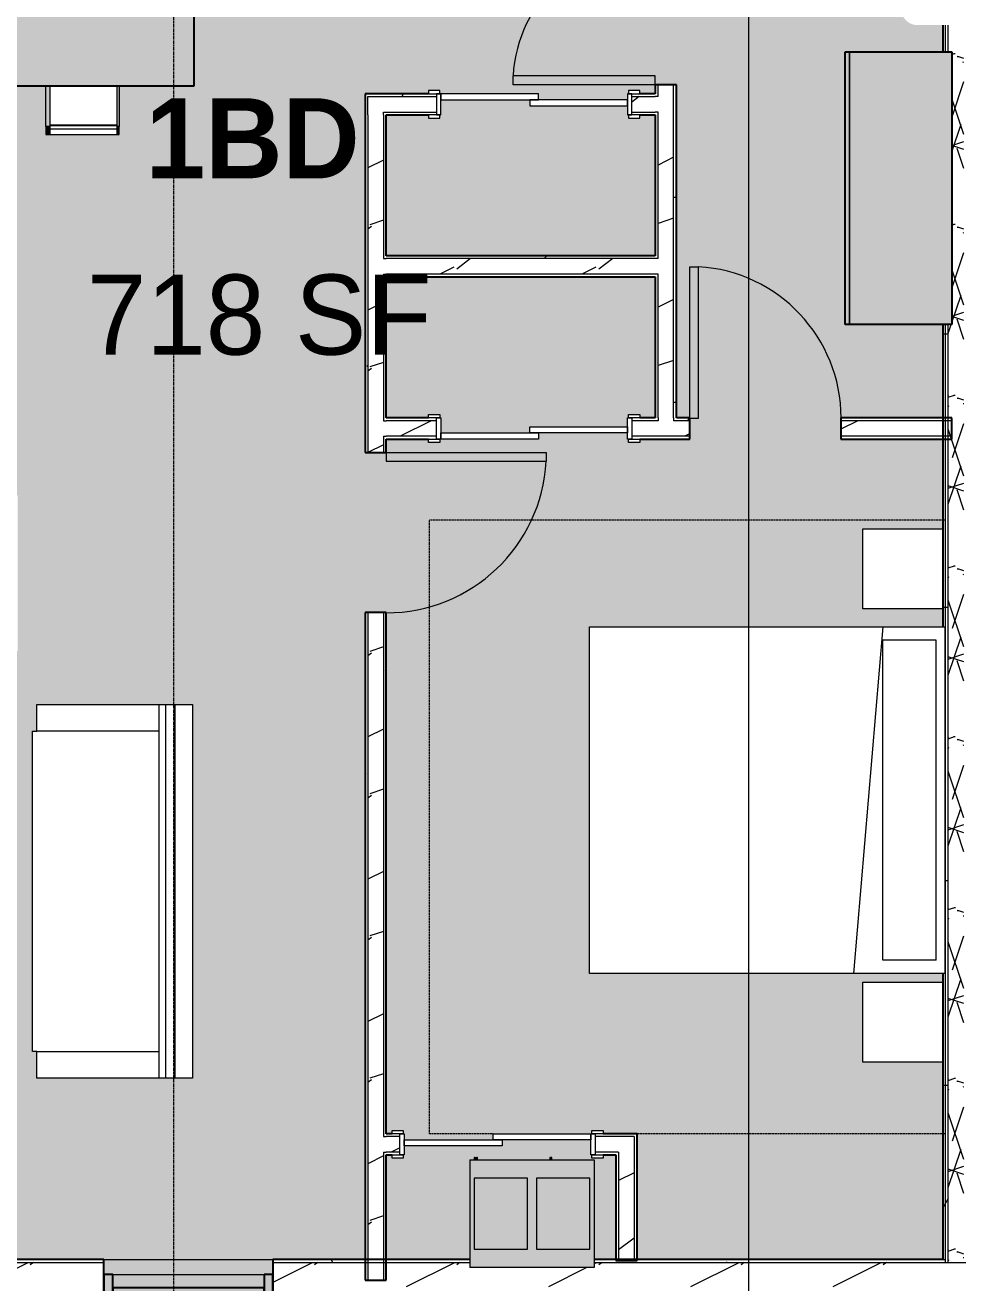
# Model space of a CAD drawing. Header units: inches. Extents: x -4414 to -113, y 9396 to 12816.
# Drawn here: x -2847.7 to -2637.8, y 11245.2 to 11528 of the extents above; entities that cross this region are included whole.
import ezdxf

# ---------------------------------------------------------------- set-up
doc = ezdxf.new("R2010")
doc.units = ezdxf.units.IN
doc.header["$MEASUREMENT"] = 0
doc.linetypes.add('Dash 1_16_', pattern=[0.125, 0.0625, -0.0625])
doc.linetypes.add('Grid Line 1_2_', pattern=[0.875, 0.5, -0.125, 0.125, -0.125])
for name, color, linetype, lineweight in [('0-1', 7, 'Continuous', 5), ('0-2', 7, 'Continuous', 9), ('A-AREA-IDEN', 2, 'Continuous', 9), ('A-AREA-PATT-6', 41, 'Continuous', 9), ('A-DOOR-1', 7, 'Continuous', 9), ('A-DOOR-2', 90, 'Continuous', 13), ('A-DOOR-FRAM-1', 90, 'Continuous', 13), ('A-GENM', 5, 'Continuous', 9), ('A-GENM-1', 5, 'Continuous', 25), ('A-WALL', 113, 'Continuous', 9), ('A-WALL-3', 250, 'Continuous', 25), ('A-WALL-4', 7, 'Continuous', 9), ('A-WALL-5', 113, 'Continuous', 5), ('A-WALL-6', 113, 'Continuous', 25), ('A-WALL-PATT-1', 8, 'Continuous', 9), ('A-WALL-PATT-2', 7, 'Continuous', 9), ('A-WALL-PATT-3', 111, 'Continuous', 9), ('G-ANNO-SYMB', 111, 'Continuous', 9), ('I-FURN', 30, 'Continuous', 9), ('I-FURN-1', 7, 'Continuous', 9), ('I-FURN-2', 9, 'Continuous', 9), ('I-FURN-HDLN-1', 9, 'Dash 1_16_', 9), ('I-WALL-1', 2, 'Continuous', 25), ('M-EQPM-1', 8, 'Continuous', 9), ('M-EQPM-2', 7, 'Continuous', 9), ('Q-CASE-1', 9, 'Continuous', 9), ('Q-CASE-2', 250, 'Continuous', 25), ('Q-CASE-3', 7, 'Continuous', 9), ('S-GRID-1', 1, 'Grid Line 1_2_', 9)]:
    doc.layers.add(name, color=color, linetype=linetype, lineweight=lineweight)
doc.styles.add('Century Gothic', font='ufonts.com_century-gothic.ttf', dxfattribs={"height": 18})
doc.styles.add('Century Gothic_B', font='GOTHICB.TTF', dxfattribs={"height": 18})
pattern_1 = [(0, (0, 0), (61.44, 15.36), [2.534, -43.546, 2.534, -43.546, -245.76]), (0, (0, 0), (61.44, 15.36), [-92.16, 2.534, -89.626, 2.534, -43.546, -107.52]), (0, (0, 0), (61.44, 15.36), [-230.4, 2.534, -28.186, 2.534, -74.266]), (120, (23.04, 7.68), (-44.02215, 45.5286), [2.534, -43.546, 2.534, -43.546, -245.76]), (120, (23.04, 7.68), (-44.02215, 45.5286), [-92.16, 2.534, -89.626, 2.534, -43.546, -107.52]), (120, (23.04, 7.68), (-44.02215, 45.5286), [-230.4, 2.534, -28.186, 2.534, -74.266]), (240, (30.72, 38.4), (-17.41785, -60.8886), [2.534, -43.546, 2.534, -43.546, -245.76]), (240, (30.72, 38.4), (-17.41785, -60.8886), [-92.16, 2.534, -89.626, 2.534, -43.546, -107.52]), (240, (30.72, 38.4), (-17.41785, -60.8886), [-230.4, 2.534, -28.186, 2.534, -74.266])]
pattern_2 = [(216.87, (12.795, 31.987), (95.9612857, 63.9749714), [15.994, -143.942]), (206.565, (31.987, 22.391), (-31.986981, -31.986924), [35.763, -35.763]), (198.435, (31.987, 6.397), (-63.974746, -31.987128), [20.231, -80.922])]

# ---------------------------------------------------------------- blocks, each defined once
blk = doc.blocks.new('OD_CW_Base Cabinet - OD_CW_Base Cabinet-1486659-FLOOR PLAN - 3RD FLOOR')
at = {"layer": 'Q-CASE-1'}
for points in [[(115.34, 24), (0.74, 24), (0.74, -11), (115.34, -11), (115.34, 23.78)], [(7.89, -11), (0.74, -11), (0.74, -12), (115.34, -12), (115.34, -11), (8.29, -11)]]:
    blk.add_hatch(color=256, dxfattribs=at).paths.add_polyline_path(points, flags=0)
at = {"layer": 'Q-CASE-2'}
for p, q in [((115.34, 24), (0.74, 24)), ((0.74, 24), (0.74, -12)), ((115.34, -12), (115.34, 24)), ((0.74, -12), (115.34, -12))]:
    blk.add_line(p, q, dxfattribs=at)
at = {"layer": 'Q-CASE-3'}
for p, q in [((0.74, -11), (0.74, 24)), ((0.74, 24), (115.34, 24)), ((115.34, 24), (115.34, -11)), ((0.74, -12), (0.74, -11)), ((0.74, -11), (115.34, -11)), ((115.34, -11), (0.74, -11)), ((115.34, -11), (115.34, -12)), ((115.34, -12), (0.74, -12))]:
    blk.add_line(p, q, dxfattribs=at)
blk = doc.blocks.new('Bar_Stool_6722_1_ - Bar_Stool_6722_1_-1229311-FLOOR PLAN - 3RD FLOOR')
at = {"layer": 'I-FURN-2'}
for points in [[(0, 1.78), (1, 1.78), (1, 10.91), (0, 10.91)], [(16.5, 1.78), (16.5, 10.91), (16, 10.91), (16, 1.78)], [(0, 0.98), (1, 0.98), (1, 1.78), (0, 1.78), (0, 1.24)], [(0, 0), (1, 0), (1, 0.98), (0, 0.92), (0, 0.11)], [(16, 0.98), (16.5, 0.98), (16.5, 1.78), (16, 1.73), (16, 1.24)], [(16, 0), (16.5, 0), (16.5, 0.98), (16, 0.94), (16, 0.11)]]:
    blk.add_hatch(color=256, dxfattribs=at).paths.add_polyline_path(points, flags=0)
at = {"layer": 'I-FURN-1'}
for p, q in [((0, 1.78), (0, 10.91)), ((1, 2.03), (1, 10.91)), ((16, 10.91), (16, 2.03)), ((16.5, 10.91), (16.5, 1.78)), ((1, 1.78), (0, 1.78)), ((0, 1.78), (0, 0.98)), ((1, 0.98), (0, 0.98)), ((0, 0.98), (0, 0)), ((0, 0), (1, 0)), ((1, 1.91), (1, 2.03)), ((16, 2.03), (1, 2.03)), ((1, 1.24), (1, 1.91)), ((16, 1.91), (1, 1.91)), ((1, 0), (1, 1.24)), ((1, 1.24), (16, 1.24)), ((16, 2.03), (16, 1.91)), ((16, 1.91), (16, 1.24)), ((16.5, 1.78), (16, 1.78)), ((16, 1.24), (16, 0)), ((16.5, 0.98), (16, 0.98)), ((16, 0), (16.5, 0)), ((16.5, 0.98), (16.5, 1.78)), ((16.5, 0), (16.5, 0.98)), ((1, 0), (16, 0))]:
    blk.add_line(p, q, dxfattribs=at)
blk = doc.blocks.new('Single-Flush - 32_ x 84_-1372863-FLOOR PLAN - 3RD FLOOR')
at = {"layer": 'A-DOOR-1'}
blk.add_arc((16, -2.37), 32.07, 180, 266.4241, dxfattribs=at)
at = {"layer": 'A-DOOR-2'}
for p, q in [((14, -2.37), (14, -34.38)), ((16, -2.37), (14, -2.37)), ((16, -2.37), (16, -34.38)), ((16, -34.38), (14, -34.38))]:
    blk.add_line(p, q, dxfattribs=at)
blk = doc.blocks.new('Bed-Standard - King 78_ x 80_-V4-FLOOR PLAN - 3RD FLOOR')
at = {"layer": 'I-FURN-1'}
for p, q in [((-28.31, 41.8), (49.69, 41.8)), ((-28.31, -38.2), (-28.31, 41.8)), ((49.69, 41.8), (49.69, -38.2)), ((49.69, -24.2), (-28.31, -17.63)), ((-25.31, -24.2), (46.69, -24.2)), ((-25.31, -36.2), (-25.31, -24.2)), ((46.69, -36.2), (46.69, -24.2)), ((-25.31, -36.2), (46.69, -36.2)), ((49.69, -38.2), (-28.31, -38.2))]:
    blk.add_line(p, q, dxfattribs=at)
at = {"layer": 'I-FURN-HDLN-1'}
for p, q in [((-64.31, 77.8), (73.69, 77.8)), ((-64.31, 63.48), (-64.31, 77.8)), ((73.69, 77.8), (73.69, -38.2)), ((-64.31, -38.2), (-64.31, 38.73))]:
    blk.add_line(p, q, dxfattribs=at)
blk = doc.blocks.new('Table-Night Stand - 18_ x 18_ x 24_-1372838-FLOOR PLAN - 3RD FLOOR')
at = {"layer": 'I-FURN-1'}
for p, q in [((0.15, 0), (18.15, 0)), ((0.15, -18), (0.15, 0)), ((18.15, 0), (18.15, -18)), ((18.15, -18), (0.15, -18))]:
    blk.add_line(p, q, dxfattribs=at)
blk = doc.blocks.new('Single-Flush - 36_ x 84_-1372824-FLOOR PLAN - 3RD FLOOR')
at = {"layer": 'A-DOOR-1'}
blk.add_arc((18, -2.37), 36.07, 180, 266.8211, dxfattribs=at)
at = {"layer": 'A-DOOR-2'}
for p, q in [((16, -2.37), (16, -38.39)), ((18, -2.37), (16, -2.37)), ((18, -2.37), (18, -38.39)), ((18, -38.39), (16, -38.39))]:
    blk.add_line(p, q, dxfattribs=at)
blk = doc.blocks.new('Single-Flush - 34_ x 84_-1372834-FLOOR PLAN - 3RD FLOOR')
at = {"layer": 'A-DOOR-1'}
blk.add_arc((17, -2.37), 34.07, 180, 266.6343, dxfattribs=at)
at = {"layer": 'A-DOOR-2'}
for p, q in [((15, -2.37), (15, -36.38)), ((17, -2.37), (15, -2.37)), ((17, -2.37), (17, -36.38)), ((17, -36.38), (15, -36.38))]:
    blk.add_line(p, q, dxfattribs=at)
blk = doc.blocks.new('FOLDING_SLIDING CLOSET - 42_ x 80_-1372875-FLOOR PLAN - 3RD FLOOR')
at = {"layer": 'A-DOOR-1'}
for p, q in [((-23.75, 3.25), (-21.25, 3.25)), ((-23.75, 2.5), (-23.75, 3.25)), ((-21.25, 3.25), (-21.25, 2.5)), ((21.25, 3.25), (23.75, 3.25)), ((21.25, 2.5), (21.25, 3.25)), ((23.75, 3.25), (23.75, 2.5)), ((-21.25, 2.5), (-23.75, 2.5)), ((23.75, 2.5), (21.25, 2.5)), ((-23.75, -2.25), (-21.25, -2.25)), ((-23.75, -3), (-23.75, -2.25)), ((-21.25, -2.25), (-21.25, -3)), ((21.25, -2.25), (23.75, -2.25)), ((21.25, -3), (21.25, -2.25)), ((23.75, -2.25), (23.75, -3)), ((-21.25, -3), (-23.75, -3)), ((23.75, -3), (21.25, -3))]:
    blk.add_line(p, q, dxfattribs=at)
at = {"layer": 'A-DOOR-2'}
for p, q in [((-1, 0.5), (21, 0.5)), ((-1, -0.88), (-1, 0.5)), ((21, 0.5), (21, -0.88)), ((-21, -0.88), (1, -0.88)), ((-21, -2.25), (-21, -0.88)), ((1, -2.25), (-21, -2.25)), ((21, -0.88), (-1, -0.88)), ((1, -0.88), (1, -2.25))]:
    blk.add_line(p, q, dxfattribs=at)
at = {"layer": 'A-DOOR-FRAM-1'}
for p, q in [((-22, 2.5), (-21, 2.5)), ((-22, -2.25), (-22, 2.5)), ((-21, 2.5), (-21, -2.25)), ((21, 2.5), (22, 2.5)), ((21, -2.25), (21, 2.5)), ((22, 2.5), (22, -2.25)), ((-21, -2.25), (-22, -2.25)), ((22, -2.25), (21, -2.25))]:
    blk.add_line(p, q, dxfattribs=at)
blk = doc.blocks.new('OD_CW_Base Cabinet - OD_CW_Base Cabinet-1372871-FLOOR PLAN - 3RD FLOOR')
at = {"layer": 'Q-CASE-1'}
for points in [[(0.74, 0), (0.74, -1), (61.99, -1), (61.99, 0), (54.58, 0)], [(0.74, -24), (61.99, -24), (61.99, -1), (0.74, -1)]]:
    blk.add_hatch(color=256, dxfattribs=at).paths.add_polyline_path(points, flags=0)
at = {"layer": 'Q-CASE-2'}
for p, q in [((0.74, -24), (0.74, 0)), ((0.74, 0), (61.99, 0)), ((61.99, 0), (61.99, -24)), ((61.99, -24), (0.74, -24))]:
    blk.add_line(p, q, dxfattribs=at)
at = {"layer": 'Q-CASE-3'}
for p, q in [((0.74, -1), (0.74, 0)), ((0.74, 0), (61.99, 0)), ((61.99, -1), (0.74, -1)), ((0.74, -24), (0.74, -1)), ((0.74, -1), (61.99, -1)), ((61.99, 0), (61.99, -1)), ((61.99, -1), (61.99, -24)), ((61.99, -24), (0.74, -24))]:
    blk.add_line(p, q, dxfattribs=at)
blk = doc.blocks.new('FOLDING_SLIDING CLOSET - 42_ x 80_-1372874-FLOOR PLAN - 3RD FLOOR')
at = {"layer": 'A-DOOR-1'}
for p, q in [((-21.25, 3), (-23.75, 3)), ((-23.75, 3), (-23.75, 2.25)), ((-21.25, 2.25), (-21.25, 3)), ((23.75, 3), (21.25, 3)), ((21.25, 3), (21.25, 2.25)), ((23.75, 2.25), (23.75, 3)), ((-23.75, 2.25), (-21.25, 2.25)), ((21.25, 2.25), (23.75, 2.25)), ((-21.25, -2.5), (-23.75, -2.5)), ((-23.75, -2.5), (-23.75, -3.25)), ((-21.25, -3.25), (-21.25, -2.5)), ((23.75, -2.5), (21.25, -2.5)), ((21.25, -2.5), (21.25, -3.25)), ((23.75, -3.25), (23.75, -2.5)), ((-23.75, -3.25), (-21.25, -3.25)), ((21.25, -3.25), (23.75, -3.25))]:
    blk.add_line(p, q, dxfattribs=at)
at = {"layer": 'A-DOOR-2'}
for p, q in [((1, 2.25), (-21, 2.25)), ((-21, 2.25), (-21, 0.88)), ((-21, 0.88), (1, 0.88)), ((21, 0.88), (-1, 0.88)), ((-1, 0.88), (-1, -0.5)), ((1, 0.88), (1, 2.25)), ((21, -0.5), (21, 0.88)), ((-1, -0.5), (21, -0.5))]:
    blk.add_line(p, q, dxfattribs=at)
at = {"layer": 'A-DOOR-FRAM-1'}
for p, q in [((-21, 2.25), (-22, 2.25)), ((-22, 2.25), (-22, -2.5)), ((-21, -2.5), (-21, 2.25)), ((21, 2.25), (21, -2.5)), ((22, 2.25), (21, 2.25)), ((22, -2.5), (22, 2.25)), ((-22, -2.5), (-21, -2.5)), ((21, -2.5), (22, -2.5))]:
    blk.add_line(p, q, dxfattribs=at)
blk = doc.blocks.new('HVAC_SPVU_AlliedAir_MGE4 - HVAC_SPVU_AlliedAir_MGE4-V32-FLOOR PLAN - 3RD FLOOR')
at = {"layer": 'M-EQPM-1'}
h = blk.add_hatch(color=256, dxfattribs=at)
h.paths.add_polyline_path([(-10.29, -12.12), (14, -12.12), (14, 12.13), (-14, 12.13), (-14, -12.12)], flags=0)
h.paths.add_polyline_path([(-13, -8), (-13, 8), (-1, 8), (-1, -8), (-10.29, -8)], flags=0)
h.paths.add_polyline_path([(4.28, -8), (1, -8), (1, 8), (13, 8), (13, -8)], flags=0)
for points in [[(-12.36, 12.13), (-12.44, 12.63), (-12.89, 12.63), (-12.81, 12.13), (-12.44, 12.13)], [(4.31, 12.13), (4.25, 12.63), (4.19, 12.63), (4.25, 12.13), (4.28, 12.13)], [(4.28, -27.12), (14, -27.12), (14, -19.2), (-14, -19.2), (-14, -27.12)]]:
    blk.add_hatch(color=256, dxfattribs=at).paths.add_polyline_path(points, flags=0)
h = blk.add_hatch(color=256, dxfattribs=at)
h.paths.add_polyline_path([(-10.29, -8), (-1, -8), (-1, 8), (-13, 8), (-13, -8)], flags=0)
h.paths.add_polyline_path([(13, -8), (12.96, 8), (1, 8), (1, -8), (4.28, -8)], flags=0)
at = {"layer": 'M-EQPM-2'}
for p, q in [((-14, 12.13), (14, 12.13)), ((-14, 12.13), (-14, -12.12)), ((-13, 12.63), (-13, 12.13)), ((-12.89, 12.63), (-13, 12.63)), ((-13, 12.63), (-12.25, 12.63)), ((-12.25, 12.63), (-12.36, 12.63)), ((-12.25, 12.13), (-12.25, 12.63)), ((4, 12.63), (4, 12.13)), ((4.19, 12.63), (4, 12.63)), ((4, 12.63), (4.5, 12.63)), ((4.5, 12.63), (4.31, 12.63)), ((4.5, 12.13), (4.5, 12.63)), ((14, 12.13), (14, -12.12)), ((-1, 8), (-13, 8)), ((-13, 8), (-13, -8)), ((-1, -8), (-1, 8)), ((13, 8), (1, 8)), ((1, 8), (1, -8)), ((13, -8), (13, 8)), ((-13, -8), (-1, -8)), ((1, -8), (13, -8)), ((14, -12.12), (-14, -12.12)), ((-14, -19.18), (-14, -27.12)), ((14, -19.2), (14, -27.12)), ((14, -27.12), (-14, -27.12))]:
    blk.add_line(p, q, dxfattribs=at)
blk = doc.blocks.new('Couch-Both_Arms-Generic - 1-1372852-FLOOR PLAN - 3RD FLOOR')
at = {"layer": 'I-FURN'}
for p, q in [((-42, 17.5), (-36, 17.5)), ((-42, -10), (-42, 17.5)), ((-36, 18.5), (36, 18.5)), ((-36, 17.5), (-36, 18.5)), ((-36, 17.5), (-36, -10)), ((36, 18.5), (36, 17.5)), ((36, 17.5), (42, 17.5)), ((36, -10), (36, 17.5)), ((42, 17.5), (42, -10)), ((-42, -10), (42, -10)), ((-42, -13.5), (-42, -10)), ((42, -10), (42, -13.5)), ((-42, -11.5), (42, -11.5)), ((-42, -13.5), (42, -13.5)), ((42, -13.5), (-42, -13.5))]:
    blk.add_line(p, q, dxfattribs=at)
at = {"layer": 'I-FURN-1'}
for p, q in [((-42, -17.5), (-42, -13.5)), ((42, -13.5), (42, -17.5)), ((42, -17.5), (-42, -17.5))]:
    blk.add_line(p, q, dxfattribs=at)
blk = doc.blocks.new('1750 Ox - Unit Layouts_rvt-1-FLOOR PLAN - 3RD FLOOR')
at = {"layer": 'A-WALL-PATT-1'}
h = blk.add_hatch(dxfattribs=at)
h.set_pattern_fill('FP_1', color=256, style=0, pattern_type=2)
h.set_pattern_definition(pattern_2)
h.paths.add_polyline_path([(-2701.74, 11439.06), (-2701.74, 11514.59), (-2705.24, 11514.58), (-2705.23, 11439.06)], flags=0)
h.paths.add_polyline_path([(-2701.74, 11546.59), (-2701.74, 11583.99), (-2705.24, 11583.99), (-2705.24, 11546.59)], flags=0)
h = blk.add_hatch(dxfattribs=at)
h.set_pattern_fill('FP_1', color=256, style=0, pattern_type=2)
h.set_pattern_definition(pattern_2)
h.paths.add_polyline_path([(-2766.39, 11508.46), (-2755.12, 11508.46), (-2755.12, 11511.96), (-2770.52, 11511.96), (-2770.52, 11508.46), (-2767.02, 11508.46)], flags=0)
h.paths.add_polyline_path([(-2711.12, 11508.46), (-2705.24, 11508.46), (-2705.24, 11511.96), (-2711.12, 11511.96)], flags=0)
h = blk.add_hatch(dxfattribs=at)
h.set_pattern_fill('FP_1', color=256, style=0, pattern_type=2)
h.set_pattern_definition(pattern_2)
h.paths.add_polyline_path([(-2770.03, 11249.83), (-2767.02, 11249.83), (-2767.02, 11395.94), (-2770.52, 11395.94), (-2770.52, 11249.83), (-2770.09, 11249.83)], flags=0)
h.paths.add_polyline_path([(-2770.52, 11431.94), (-2767.02, 11431.94), (-2767.02, 11508.46), (-2770.52, 11508.46), (-2770.52, 11471.52)], flags=0)
h = blk.add_hatch(dxfattribs=at)
h.set_pattern_fill('FP_1', color=256, style=0, pattern_type=2)
h.set_pattern_definition(pattern_2)
h.paths.add_polyline_path([(-2705.24, 11472.01), (-2705.24, 11475.51), (-2767.02, 11475.51), (-2767.02, 11472.01), (-2705.87, 11472.01)], flags=0)
h = blk.add_hatch(dxfattribs=at)
h.set_pattern_fill('FP_1', color=256, style=0, pattern_type=2)
h.set_pattern_definition(pattern_2)
h.paths.add_polyline_path([(-2662.12, 11435.56), (-2641.17, 11435.56), (-2641.17, 11439.06), (-2664.12, 11439.06), (-2664.12, 11435.56)], flags=0)
h.paths.add_polyline_path([(-2701.3, 11435.56), (-2698.12, 11435.56), (-2698.12, 11439.06), (-2711.12, 11439.06), (-2711.12, 11435.56), (-2701.74, 11435.56)], flags=0)
h.paths.add_polyline_path([(-2767.02, 11435.56), (-2755.12, 11435.56), (-2755.12, 11439.06), (-2767.02, 11439.03)], flags=0)
h = blk.add_hatch(dxfattribs=at)
h.set_pattern_fill('FP_1', color=256, style=0, pattern_type=2)
h.set_pattern_definition(pattern_2)
h.paths.add_polyline_path([(-2763.35, 11274.62), (-2763.35, 11278.12), (-2767.02, 11278.12), (-2767.02, 11274.62), (-2766.38, 11274.62)], flags=0)
h.paths.add_polyline_path([(-2710.6, 11274.62), (-2710.6, 11278.12), (-2719.35, 11278.12), (-2719.35, 11274.62), (-2714.1, 11274.62)], flags=0)
h = blk.add_hatch(dxfattribs=at)
h.set_pattern_fill('FP_1', color=256, style=0, pattern_type=2)
h.set_pattern_definition(pattern_2)
h.paths.add_polyline_path([(-2714.07, 11250.45), (-2710.6, 11250.45), (-2710.62, 11274.62), (-2714.1, 11274.62), (-2714.1, 11250.45)], flags=0)
at = {"layer": 'A-WALL-PATT-2'}
h = blk.add_hatch(dxfattribs=at)
h.set_pattern_fill('FP_2', color=256, style=0, pattern_type=2)
h.set_pattern_definition(pattern_1)
h.paths.add_polyline_path([(-2701.12, 11439.69), (-2701.12, 11514.59), (-2701.74, 11514.58), (-2701.74, 11439.69)], flags=0)
h.paths.add_polyline_path([(-2701.74, 11546.59), (-2701.12, 11546.59), (-2701.12, 11583.99), (-2701.74, 11583.99), (-2701.74, 11552.71)], flags=0)
h = blk.add_hatch(dxfattribs=at)
h.set_pattern_fill('FP_2', color=256, style=0, pattern_type=2)
h.set_pattern_definition(pattern_1)
h.paths.add_polyline_path([(-2771.14, 11511.96), (-2755.12, 11511.96), (-2755.12, 11512.59), (-2771.14, 11512.59)], flags=0)
h.paths.add_polyline_path([(-2705.87, 11511.96), (-2705.87, 11512.59), (-2711.12, 11512.59), (-2711.12, 11511.96), (-2709.37, 11511.96)], flags=0)
h = blk.add_hatch(dxfattribs=at)
h.set_pattern_fill('FP_2', color=256, style=0, pattern_type=2)
h.set_pattern_definition(pattern_1)
h.paths.add_polyline_path([(-2771.12, 11250.45), (-2770.52, 11250.45), (-2770.52, 11395.94), (-2771.14, 11395.94), (-2771.14, 11250.45)], flags=0)
h.paths.add_polyline_path([(-2770.52, 11431.94), (-2770.52, 11511.96), (-2771.14, 11511.94), (-2771.14, 11431.94)], flags=0)
h = blk.add_hatch(dxfattribs=at)
h.set_pattern_fill('FP_2', color=256, style=0, pattern_type=2)
h.set_pattern_definition(pattern_1)
h.paths.add_polyline_path([(-2767.02, 11250.45), (-2766.39, 11250.45), (-2766.39, 11274.62), (-2767.02, 11274.62), (-2767.02, 11256.24)], flags=0)
h.paths.add_polyline_path([(-2767.02, 11278.12), (-2766.39, 11278.12), (-2766.39, 11395.94), (-2767.02, 11395.94), (-2767.02, 11299.3)], flags=0)
h.paths.add_polyline_path([(-2767.02, 11431.94), (-2766.39, 11431.94), (-2766.39, 11435.56), (-2767.02, 11435.56), (-2767.02, 11434.94)], flags=0)
h.paths.add_polyline_path([(-2766.39, 11439.06), (-2766.39, 11472.01), (-2767.02, 11472.01), (-2767.02, 11439.06)], flags=0)
h.paths.add_polyline_path([(-2767.02, 11475.51), (-2766.39, 11475.51), (-2766.39, 11507.84), (-2767.02, 11507.84), (-2767.02, 11476.14)], flags=0)
h = blk.add_hatch(dxfattribs=at)
h.set_pattern_fill('FP_2', color=256, style=0, pattern_type=2)
h.set_pattern_definition(pattern_1)
h.paths.add_polyline_path([(-2755.12, 11475.51), (-2705.87, 11475.51), (-2705.87, 11476.14), (-2766.39, 11476.14), (-2766.39, 11475.51)], flags=0)
h = blk.add_hatch(dxfattribs=at)
h.set_pattern_fill('FP_2', color=256, style=0, pattern_type=2)
h.set_pattern_definition(pattern_1)
h.paths.add_polyline_path([(-2766.39, 11471.39), (-2705.87, 11471.39), (-2705.87, 11472.01), (-2766.39, 11472.01), (-2766.39, 11471.52)], flags=0)
h = blk.add_hatch(dxfattribs=at)
h.set_pattern_fill('FP_2', color=256, style=0, pattern_type=2)
h.set_pattern_definition(pattern_1)
h.paths.add_polyline_path([(-2641.17, 11439.06), (-2641.17, 11439.69), (-2664.12, 11439.69), (-2664.12, 11439.06), (-2662.12, 11439.06)], flags=0)
h.paths.add_polyline_path([(-2705.87, 11439.06), (-2705.24, 11439.06), (-2705.24, 11439.69), (-2711.12, 11439.69), (-2711.12, 11439.06), (-2709.37, 11439.06)], flags=0)
h.paths.add_polyline_path([(-2701.12, 11439.06), (-2698.12, 11439.06), (-2698.12, 11439.69), (-2701.74, 11439.69), (-2701.68, 11439.06)], flags=0)
h.paths.add_polyline_path([(-2756.87, 11439.06), (-2755.12, 11439.06), (-2755.12, 11439.69), (-2766.39, 11439.69), (-2766.38, 11439.06)], flags=0)
at = {"layer": 'A-WALL-3'}
for p, q in [((-2756.87, 11512.59), (-2771.14, 11512.59)), ((-2771.14, 11512.59), (-2771.14, 11511.96)), ((-2705.87, 11512.59), (-2709.37, 11512.59)), ((-2705.87, 11514.59), (-2705.87, 11512.59)), ((-2701.12, 11514.59), (-2705.87, 11514.59)), ((-2701.12, 11439.69), (-2701.12, 11514.59)), ((-2771.14, 11511.96), (-2771.14, 11507.84)), ((-2771.14, 11507.84), (-2771.14, 11431.94)), ((-2766.39, 11476.14), (-2766.39, 11507.84)), ((-2766.39, 11507.84), (-2756.87, 11507.84)), ((-2709.37, 11507.84), (-2705.87, 11507.84)), ((-2705.87, 11507.84), (-2705.87, 11476.14)), ((-2705.87, 11476.14), (-2766.39, 11476.14)), ((-2766.39, 11439.69), (-2766.39, 11471.39)), ((-2766.39, 11471.39), (-2705.87, 11471.39)), ((-2705.87, 11471.39), (-2705.87, 11439.69)), ((-2756.87, 11439.69), (-2766.39, 11439.69)), ((-2705.87, 11439.69), (-2709.37, 11439.69)), ((-2698.12, 11439.69), (-2701.12, 11439.69)), ((-2698.12, 11434.94), (-2698.12, 11439.69)), ((-2639.12, 11439.69), (-2664.12, 11439.69)), ((-2664.12, 11439.69), (-2664.12, 11434.94)), ((-2639.12, 11434.94), (-2639.12, 11439.69)), ((-2766.39, 11431.94), (-2766.39, 11434.94)), ((-2766.39, 11434.94), (-2756.87, 11434.94)), ((-2709.37, 11434.94), (-2698.12, 11434.94)), ((-2664.12, 11434.94), (-2639.12, 11434.94)), ((-2771.14, 11431.94), (-2766.39, 11431.94)), ((-2766.39, 11395.94), (-2771.14, 11395.94)), ((-2771.14, 11395.94), (-2771.14, 11245.83)), ((-2766.39, 11278.74), (-2766.39, 11395.94)), ((-2765.1, 11278.74), (-2766.39, 11278.74)), ((-2709.97, 11278.74), (-2717.6, 11278.74)), ((-2709.97, 11278.12), (-2709.97, 11278.74)), ((-2709.97, 11273.99), (-2709.97, 11278.12)), ((-2766.39, 11245.83), (-2766.39, 11273.99)), ((-2766.39, 11273.99), (-2765.1, 11273.99)), ((-2717.6, 11273.99), (-2714.72, 11273.99)), ((-2714.72, 11273.99), (-2714.72, 11250.26)), ((-2709.97, 11250.26), (-2709.97, 11273.99)), ((-2714.72, 11250.26), (-2709.97, 11250.26)), ((-2771.14, 11245.83), (-2766.39, 11245.83))]:
    blk.add_line(p, q, dxfattribs=at)
at = {"layer": 'A-WALL-4'}
for p, q in [((-2705.24, 11511.96), (-2705.24, 11514.59)), ((-2701.74, 11439.69), (-2701.74, 11514.59)), ((-2770.52, 11508.46), (-2770.52, 11511.96)), ((-2770.52, 11511.96), (-2755.12, 11511.96)), ((-2711.12, 11511.96), (-2705.87, 11511.96)), ((-2705.24, 11511.96), (-2705.87, 11511.96)), ((-2770.52, 11507.84), (-2770.52, 11508.46)), ((-2770.52, 11507.84), (-2770.52, 11431.94)), ((-2767.02, 11507.84), (-2767.02, 11508.46)), ((-2767.02, 11508.46), (-2755.12, 11508.46)), ((-2767.02, 11507.84), (-2767.02, 11475.51)), ((-2711.12, 11508.46), (-2705.87, 11508.46)), ((-2705.24, 11508.46), (-2705.87, 11508.46)), ((-2705.24, 11475.51), (-2705.24, 11508.46)), ((-2767.02, 11475.51), (-2766.39, 11475.51)), ((-2705.87, 11475.51), (-2766.39, 11475.51)), ((-2705.24, 11475.51), (-2705.87, 11475.51)), ((-2767.02, 11472.01), (-2767.02, 11439.06)), ((-2767.02, 11472.01), (-2766.39, 11472.01)), ((-2705.87, 11472.01), (-2766.39, 11472.01)), ((-2705.24, 11472.01), (-2705.87, 11472.01)), ((-2705.24, 11439.69), (-2705.24, 11472.01)), ((-2767.02, 11439.06), (-2766.39, 11439.06)), ((-2755.12, 11439.06), (-2766.39, 11439.06)), ((-2705.24, 11439.06), (-2711.12, 11439.06)), ((-2705.24, 11439.69), (-2705.24, 11439.06)), ((-2701.74, 11439.69), (-2701.74, 11439.06)), ((-2698.12, 11439.06), (-2701.74, 11439.06)), ((-2639.12, 11439.06), (-2664.12, 11439.06)), ((-2767.02, 11435.56), (-2767.02, 11431.94)), ((-2767.02, 11435.56), (-2766.39, 11435.56)), ((-2755.12, 11435.56), (-2766.39, 11435.56)), ((-2698.12, 11435.56), (-2711.12, 11435.56)), ((-2639.12, 11435.56), (-2664.12, 11435.56)), ((-2770.52, 11395.94), (-2770.52, 11245.83)), ((-2767.02, 11395.94), (-2767.02, 11278.12)), ((-2767.02, 11278.12), (-2766.39, 11278.12)), ((-2763.35, 11278.12), (-2766.39, 11278.12)), ((-2710.6, 11278.12), (-2719.35, 11278.12)), ((-2710.6, 11278.12), (-2710.6, 11274.62)), ((-2767.02, 11274.62), (-2767.02, 11245.83)), ((-2767.02, 11274.62), (-2766.39, 11274.62)), ((-2763.35, 11274.62), (-2766.39, 11274.62)), ((-2714.1, 11274.62), (-2719.35, 11274.62)), ((-2714.1, 11274.62), (-2714.1, 11273.99)), ((-2714.1, 11273.99), (-2714.1, 11250.26)), ((-2710.6, 11274.62), (-2710.6, 11273.99)), ((-2710.6, 11273.99), (-2710.6, 11250.26))]:
    blk.add_line(p, q, dxfattribs=at)
at = {"layer": '0-2'}
for name, p, rotation in [('OD_CW_Base Cabinet - OD_CW_Base Cabinet-1486659-FLOOR PLAN - 3RD FLOOR', (-2808.88, 11538.36), 180), ('Single-Flush - 32_ x 84_-1372863-FLOOR PLAN - 3RD FLOOR', (-2703.49, 11530.59), 269.9999999999994), ('OD_CW_Base Cabinet - OD_CW_Base Cabinet-1372871-FLOOR PLAN - 3RD FLOOR', (-2663.12, 11460), 90.00000000000281), ('Single-Flush - 34_ x 84_-1372834-FLOOR PLAN - 3RD FLOOR', (-2681.12, 11437.31), 180), ('Single-Flush - 36_ x 84_-1372824-FLOOR PLAN - 3RD FLOOR', (-2768.77, 11413.94), 89.99999999999925), ('Bed-Standard - King 78_ x 80_-V4-FLOOR PLAN - 3RD FLOOR', (-2678.87, 11343.06), 89.99999999999932), ('Table-Night Stand - 18_ x 18_ x 24_-1372838-FLOOR PLAN - 3RD FLOOR', (-2659.16, 11396.6), 89.99999999999932), ('Couch-Both_Arms-Generic - 1-1372852-FLOOR PLAN - 3RD FLOOR', (-2827.49, 11333.24), 90.00000000000603), ('Table-Night Stand - 18_ x 18_ x 24_-1372838-FLOOR PLAN - 3RD FLOOR', (-2659.16, 11294.66), 89.99999999999932), ('FOLDING_SLIDING CLOSET - 42_ x 80_-1372875-FLOOR PLAN - 3RD FLOOR', (-2741.35, 11276.49), 180)]:
    blk.add_blockref(name, p, dxfattribs=dict(at, rotation=rotation))
for name, p in [('Bar_Stool_6722_1_ - Bar_Stool_6722_1_-1229311-FLOOR PLAN - 3RD FLOOR', (-2843.02, 11503.46)), ('FOLDING_SLIDING CLOSET - 42_ x 80_-1372874-FLOOR PLAN - 3RD FLOOR', (-2733.12, 11510.34)), ('FOLDING_SLIDING CLOSET - 42_ x 80_-1372875-FLOOR PLAN - 3RD FLOOR', (-2733.12, 11437.19)), ('HVAC_SPVU_AlliedAir_MGE4 - HVAC_SPVU_AlliedAir_MGE4-V32-FLOOR PLAN - 3RD FLOOR', (-2733.62, 11260.78))]:
    blk.add_blockref(name, p, dxfattribs=at)
blk = doc.blocks.new('_THE_ WINDOW _ DOOR - Window - 2nd _ 3rd Floors-V59-FLOOR PLAN - 3RD FLOOR')
at = {"layer": 'A-GENM'}
h = blk.add_hatch(color=256, dxfattribs=at)
h.paths.add_polyline_path([(17.0125, 4.9375), (17.0125, -1.0625), (19.0125, -1.0625), (19.0125, 4.9375)], flags=0)
h.paths.add_polyline_path([(-17.0125, 4.9375), (-19.0125, 4.9375), (-19.0125, -1.0625), (-17.0125, -1.0625), (-17.0125, 4.4375)], flags=0)
h = blk.add_hatch(color=256, dxfattribs=at)
h.paths.add_polyline_path([(17.0125, 4.9375), (-17.0125, 4.9375), (-17.0125, 2.9375), (17.0125, 2.9375), (17.0125, 4.4375)], flags=0)
h.paths.add_polyline_path([(-17.0125, 1.9375), (-17.0125, -1.0625), (17.0125, -1.0625), (17.0125, 1.9375)], flags=0)
blk.add_hatch(color=256, dxfattribs=at).paths.add_polyline_path([(17.0125, 2.9375), (-17.0125, 2.9375), (-17.0125, 1.9375), (17.0125, 1.9375), (17.0125, 2.737)], flags=0)
for p, q in [((-17.0125, 4.9375), (17.0125, 4.9375)), ((17.0125, -1.0625), (-17.0125, -1.0625))]:
    blk.add_line(p, q, dxfattribs=at)
at = {"layer": 'A-GENM-1'}
for p, q in [((-17.0125, 4.9375), (-19.0125, 4.9375)), ((-19.0125, 4.9375), (-19.0125, -1.0625)), ((-17.0125, -1.0625), (-17.0125, 4.9375)), ((17.0125, 2.9375), (-17.0125, 2.9375)), ((-17.0125, 2.9375), (-17.0125, 1.9375)), ((19.0125, 4.9375), (17.0125, 4.9375)), ((17.0125, 4.9375), (17.0125, -1.0625)), ((17.0125, 1.9375), (17.0125, 2.9375)), ((19.0125, -1.0625), (19.0125, 4.9375)), ((-17.0125, 1.9375), (17.0125, 1.9375)), ((-19.0125, -1.0625), (-17.0125, -1.0625)), ((17.0125, -1.0625), (19.0125, -1.0625))]:
    blk.add_line(p, q, dxfattribs=at)

msp = doc.modelspace()

# ---------------------------------------------------------------- hatches: boundary and pattern name
at = {"layer": 'A-AREA-PATT-6'}
h = msp.add_hatch(color=256, dxfattribs=at)
h.paths.add_polyline_path([(-2829.9237, 11250.4519), (-2771.1436, 11250.4519), (-2771.1436, 11395.9394), (-2766.3936, 11395.9394), (-2766.3936, 11278.7437), (-2765.0987, 11278.7437), (-2765.0987, 11279.4937), (-2762.5987, 11279.4937), (-2762.5987, 11278.7437), (-2762.3487, 11278.7437), (-2762.3487, 11277.3687), (-2742.3487, 11277.3687), (-2742.3487, 11278.7437), (-2720.0987, 11278.7437), (-2720.0987, 11279.4937), (-2717.5987, 11279.4937), (-2717.5987, 11278.7437), (-2709.9737, 11278.7437), (-2709.9737, 11250.4519), (-2641.1737, 11250.4519), (-2641.1737, 11294.8119), (-2659.1635, 11294.8119), (-2659.1635, 11312.8119), (-2641.1737, 11312.8119), (-2641.1737, 11314.7437), (-2720.6635, 11314.7437), (-2720.6635, 11392.7437), (-2641.1737, 11392.7437), (-2641.1737, 11396.7437), (-2659.1635, 11396.7437), (-2659.1635, 11414.7437), (-2641.1737, 11414.7437), (-2641.1737, 11434.9394), (-2664.1186, 11434.9394), (-2664.1186, 11439.6894), (-2641.1737, 11439.6894), (-2641.1737, 11460.7394), (-2663.1186, 11460.7394), (-2663.1186, 11521.9894), (-2641.1737, 11521.9894), (-2641.1737, 11528.0132), (-2646.8448, 11528.0132), (-2647.8092, 11528.1401), (-2648.7079, 11528.5124), (-2649.4797, 11529.1046), (-2650.0718, 11529.8763), (-2650.4441, 11530.775), (-2650.571, 11532.3676), (-2650.571, 11533.1277), (-2653.5948, 11532.78), (-2654.5948, 11531.5883), (-2655.5948, 11531.0215), (-2657.5397, 11530.5869), (-2658.5948, 11530.4894), (-2660.5872, 11530.6637), (-2663.1186, 11531.3923), (-2664.5948, 11531.9296), (-2666.5948, 11532.8622), (-2668.5948, 11534.2496), (-2669.5948, 11535.2496), (-2670.2579, 11536.5636), (-2670.5948, 11537.4894), (-2670.5948, 11538.4894), (-2670.0948, 11539.8631), (-2669.5948, 11540.7292), (-2668.5948, 11541.7292), (-2666.5948, 11543.1166), (-2664.3971, 11544.1212), (-2662.5948, 11544.7771), (-2660.5872, 11545.3151), (-2658.5948, 11545.4894), (-2657.1043, 11545.3151), (-2656.4767, 11545.1936), (-2655.5948, 11544.9573), (-2654.5948, 11544.3905), (-2653.5948, 11543.1988), (-2650.571, 11542.8511), (-2650.571, 11544.2394), (-2650.4441, 11545.2038), (-2650.0718, 11546.1025), (-2649.4797, 11546.8742), (-2648.7079, 11547.4664), (-2647.8092, 11547.8386), (-2646.8448, 11547.9656), (-2641.1737, 11547.9656), (-2641.1737, 11553.9894), (-2701.1186, 11553.9894), (-2701.1186, 11546.5894), (-2705.8686, 11546.5894), (-2705.8686, 11548.5894), (-2710.3962, 11548.5894), (-2710.3962, 11547.8394), (-2712.8962, 11547.8394), (-2712.8962, 11548.5894), (-2735.1462, 11548.5894), (-2735.1462, 11549.9644), (-2755.1462, 11549.9644), (-2755.1462, 11548.5894), (-2755.3962, 11548.5894), (-2755.3962, 11547.8394), (-2757.8962, 11547.8394), (-2757.8962, 11548.5894), (-2767.1737, 11548.5894), (-2767.1737, 11643.9894), (-2768.1737, 11643.9894), (-2768.1737, 11644.9894), (-2770.1737, 11644.9894), (-2770.1737, 11646.9269), (-2806.1737, 11646.9269), (-2806.1737, 11644.9894), (-2808.1737, 11644.9894), (-2808.1737, 11643.9894), (-2862.9237, 11643.9894), (-2862.9237, 11641.9894), (-2827.1737, 11641.9894), (-2827.1737, 11611.9894), (-2862.9237, 11611.9894), (-2862.9237, 11619.9894), (-2899.1737, 11619.9894), (-2899.1737, 11605.4592), (-2898.7987, 11605.4592), (-2898.7987, 11581.4592), (-2899.1737, 11581.4592), (-2899.1737, 11550.3644), (-2841.1737, 11550.3644), (-2841.1205, 11551.8458), (-2840.9769, 11551.9894), (-2840.0808, 11552.0105), (-2840.0808, 11552.2394), (-2837.4576, 11552.2394), (-2837.4576, 11552.4894), (-2836.8671, 11552.4894), (-2836.8671, 11552.2394), (-2836.2765, 11552.2394), (-2836.2765, 11552.4894), (-2835.686, 11552.4894), (-2835.686, 11552.2394), (-2835.0954, 11552.2394), (-2835.0954, 11552.4894), (-2834.5049, 11552.4894), (-2834.5049, 11552.2394), (-2833.9143, 11552.2394), (-2833.9143, 11552.4894), (-2833.3238, 11552.4894), (-2833.3238, 11552.2394), (-2823.8344, 11552.2394), (-2823.8344, 11552.4894), (-2822.1296, 11552.4894), (-2822.1296, 11552.2394), (-2818.2667, 11552.2394), (-2818.2667, 11551.9894), (-2817.3706, 11551.9894), (-2817.1737, 11551.7925), (-2817.1737, 11550.3644), (-2809.6223, 11550.3644), (-2809.6223, 11514.3644), (-2826.5201, 11514.3644), (-2826.5201, 11503.4573), (-2843.0201, 11503.4573), (-2843.0201, 11514.3644), (-2850.5201, 11514.3644), (-2850.5201, 11503.4573), (-2867.0201, 11503.4573), (-2867.0201, 11514.3644), (-2874.5201, 11514.3644), (-2874.5201, 11503.4573), (-2891.0201, 11503.4573), (-2891.0201, 11514.3644), (-2923.1737, 11514.3644), (-2923.1737, 11250.4519), (-2845.9249, 11250.4519)], flags=0)
h.paths.add_polyline_path([(-2766.3936, 11250.4519), (-2747.6237, 11250.4519), (-2747.6237, 11272.9019), (-2746.5139, 11272.9019), (-2746.4362, 11273.4019), (-2745.9836, 11273.4019), (-2745.9836, 11272.9019), (-2729.4384, 11272.9019), (-2729.3737, 11273.4019), (-2729.309, 11273.4019), (-2729.309, 11272.9019), (-2719.6237, 11272.9019), (-2719.6237, 11250.4519), (-2714.7237, 11250.4519), (-2714.7237, 11273.9937), (-2717.5987, 11273.9937), (-2717.5987, 11273.2437), (-2720.0987, 11273.2437), (-2720.0987, 11273.9937), (-2720.3487, 11273.9937), (-2720.3487, 11277.3687), (-2740.3487, 11277.3687), (-2740.3487, 11275.9937), (-2762.3487, 11275.9937), (-2762.3487, 11273.9937), (-2762.5987, 11273.9937), (-2762.5987, 11273.2437), (-2765.0987, 11273.2437), (-2765.0987, 11273.9937), (-2766.3936, 11273.9937), (-2766.3936, 11256.2408)], flags=0)
h.paths.add_polyline_path([(-2813.9936, 11291.2394), (-2844.9936, 11291.2394), (-2844.9936, 11297.2394), (-2845.9936, 11297.2394), (-2845.9249, 11369.2394), (-2844.9936, 11369.2394), (-2844.9936, 11375.2394), (-2809.9936, 11375.2394), (-2809.9936, 11291.2394)], flags=0)
h.paths.add_polyline_path([(-2918.7896, 11300.7497), (-2923.1186, 11300.7497), (-2923.1186, 11372.7497), (-2906.9936, 11372.7497), (-2906.9936, 11354.7497), (-2910.9936, 11354.7497), (-2910.9936, 11318.7497), (-2906.9936, 11318.7497), (-2906.9936, 11300.7497), (-2910.9936, 11300.7497)], flags=0)
h.paths.add_polyline_path([(-2860.9936, 11306.2394), (-2890.9936, 11306.2394), (-2890.9936, 11366.2394), (-2860.9936, 11366.2394), (-2860.9936, 11342.3543)], flags=0)
h.paths.add_polyline_path([(-2890.9936, 11386.3026), (-2891.3186, 11386.3026), (-2891.3186, 11387.3026), (-2897.3186, 11387.3026), (-2897.3186, 11422.3026), (-2849.3186, 11422.3026), (-2849.3186, 11387.3026), (-2855.3186, 11387.3026), (-2855.3186, 11386.3026), (-2860.9936, 11386.3026)], flags=0)
h.paths.add_polyline_path([(-2766.3936, 11431.9394), (-2771.1436, 11431.9394), (-2771.1436, 11512.5894), (-2756.8686, 11512.5894), (-2756.8686, 11513.3394), (-2754.3686, 11513.3394), (-2754.3686, 11512.5894), (-2732.1186, 11512.5894), (-2732.1186, 11511.2144), (-2712.1186, 11511.2144), (-2712.1186, 11512.5894), (-2711.8686, 11512.5894), (-2711.8686, 11513.3394), (-2709.3686, 11513.3394), (-2709.3686, 11512.5894), (-2705.8686, 11512.5894), (-2705.8686, 11514.5894), (-2701.1186, 11514.5813), (-2701.1186, 11439.6894), (-2698.1186, 11439.6894), (-2698.1186, 11434.9394), (-2709.3686, 11434.9394), (-2709.3686, 11434.1894), (-2711.8686, 11434.1894), (-2711.8686, 11434.9394), (-2712.1186, 11434.9394), (-2712.1186, 11436.3144), (-2732.1186, 11436.3144), (-2732.1186, 11434.9394), (-2754.3686, 11434.9394), (-2754.3686, 11434.1894), (-2756.8686, 11434.1894), (-2756.8686, 11434.9394), (-2766.3936, 11434.9394), (-2766.3936, 11434.1894)], flags=0)
h.paths.add_polyline_path([(-2754.1186, 11436.3144), (-2734.1186, 11436.3144), (-2734.1186, 11437.6894), (-2712.1186, 11437.6894), (-2712.1186, 11439.6894), (-2711.8686, 11439.6894), (-2711.8686, 11440.4394), (-2709.3686, 11440.4394), (-2709.3686, 11439.6894), (-2705.8686, 11439.6894), (-2705.8686, 11471.3894), (-2766.3936, 11471.3894), (-2766.3936, 11439.6894), (-2756.8686, 11439.6894), (-2756.8686, 11440.4394), (-2754.3686, 11440.4394), (-2754.3686, 11439.6894), (-2754.1186, 11439.6894)], flags=0)
h.paths.add_polyline_path([(-2755.2487, 11476.1394), (-2705.8686, 11476.1394), (-2705.8686, 11507.8394), (-2709.3686, 11507.8394), (-2709.3686, 11507.0894), (-2711.8686, 11507.0894), (-2711.8686, 11507.8394), (-2712.1186, 11507.8394), (-2712.1186, 11509.8394), (-2734.1186, 11509.8394), (-2734.1186, 11511.2144), (-2754.1186, 11511.2144), (-2754.1186, 11507.8394), (-2754.3686, 11507.8394), (-2754.3686, 11507.0894), (-2756.8686, 11507.0894), (-2756.8686, 11507.8394), (-2766.3936, 11507.8394), (-2766.3936, 11476.1394), (-2761.2722, 11476.1394)], flags=0)
h.paths.add_polyline_path([(-2729.3414, 11549.9644), (-2713.1462, 11549.9644), (-2713.1462, 11553.3394), (-2712.8962, 11553.3394), (-2712.8962, 11554.0894), (-2710.3962, 11554.0894), (-2710.3962, 11553.3394), (-2705.8686, 11553.3394), (-2705.8686, 11583.9894), (-2762.4237, 11583.9894), (-2762.4237, 11553.3394), (-2757.8962, 11553.3394), (-2757.8962, 11554.0894), (-2755.3962, 11554.0894), (-2755.3962, 11553.3394), (-2755.1462, 11553.3394), (-2755.1462, 11551.3394), (-2733.1462, 11551.3394), (-2733.1462, 11549.9644)], flags=0)
h.paths.add_polyline_path([(-2712.1462, 11554.9237), (-2736.6635, 11554.9237), (-2736.6635, 11580.9237), (-2711.6635, 11580.9237), (-2711.6635, 11554.9237)], flags=0)
h.paths.add_polyline_path([(-2770.1737, 11608.9894), (-2771.9237, 11608.9894), (-2771.9237, 11644.9894), (-2770.1737, 11644.9894), (-2770.1737, 11643.7516)], flags=0)
at = {"layer": 'A-WALL-5'}
msp.add_hatch(color=256, dxfattribs=at).paths.add_polyline_path([(-2791.8987, 11247.0769), (-2791.8987, 11250.4519), (-2829.9237, 11250.4519), (-2829.9237, 11247.0769), (-2793.8987, 11247.0769)], flags=0)
at = {"layer": 'A-WALL-PATT-3'}
h = msp.add_hatch(dxfattribs=at)
h.set_pattern_fill('FP_2', color=256, style=0, pattern_type=2)
h.set_pattern_definition(pattern_1)
h.paths.add_polyline_path([(-2640.5487, 11250.4519), (-2640.5487, 11460.7394), (-2641.1737, 11460.7394), (-2641.1635, 11392.7437), (-2640.6635, 11392.7437), (-2640.6692, 11314.7437), (-2641.1737, 11314.7437), (-2641.1737, 11250.4519)], flags=0)
h.paths.add_polyline_path([(-2640.5487, 11521.9894), (-2640.5487, 11528.0132), (-2641.1737, 11528.0132), (-2641.1737, 11521.9894), (-2641.0576, 11521.9894)], flags=0)
h.paths.add_polyline_path([(-2640.5487, 11547.9656), (-2640.5487, 11584.6144), (-2641.1737, 11584.6144), (-2641.1062, 11547.9656)], flags=0)
h.paths.add_polyline_path([(-2640.5487, 11589.3644), (-2640.5487, 11643.9894), (-2641.1737, 11643.9894), (-2641.1737, 11589.3644)], flags=0)
h = msp.add_hatch(dxfattribs=at)
h.set_pattern_fill('FP_2', color=256, style=0, pattern_type=2)
h.set_pattern_definition(pattern_1)
h.paths.add_polyline_path([(-2640.5487, 11249.8269), (-2639.9237, 11249.8496), (-2639.9237, 11460.7394), (-2640.5487, 11460.7394), (-2640.5487, 11250.4519)], flags=0)
h.paths.add_polyline_path([(-2639.9237, 11521.9894), (-2639.9237, 11528.0132), (-2640.5487, 11528.0132), (-2640.5487, 11521.9894), (-2640.4316, 11521.9894)], flags=0)
h.paths.add_polyline_path([(-2639.9237, 11547.9656), (-2639.9237, 11585.2394), (-2640.5487, 11585.2394), (-2640.4802, 11547.9656)], flags=0)
h.paths.add_polyline_path([(-2639.9237, 11588.7394), (-2639.9237, 11644.6144), (-2640.5487, 11644.6144), (-2640.5487, 11588.7394)], flags=0)
h = msp.add_hatch(dxfattribs=at)
h.set_pattern_fill('FP_9', color=256, style=0, pattern_type=2)
h.set_pattern_definition([(161.57, (0.96, 0.96), (-7.6802237, -0.0009796), [0, -54.643, 6.067, 0]), (18.43, (-0.96, 0.96), (-7.6802237, 0.0009796), [0, -54.643, 6.067, 0]), (108.43, (0.96, 0.96), (3.8382953, -19.2013653), [18.211, -42.499]), (71.57, (-0.96, 0.96), (3.8382953, 19.2013653), [18.211, -42.499])])
h.paths.add_polyline_path([(-2636.4237, 11249.8269), (-2636.4237, 11645.2394), (-2639.9237, 11645.2394), (-2639.9237, 11547.9656), (-2639.1186, 11547.9656), (-2639.1186, 11528.0132), (-2639.9237, 11528.0132), (-2639.9237, 11521.9894), (-2639.1186, 11521.9894), (-2639.1186, 11460.7394), (-2639.9237, 11460.7394), (-2639.9237, 11249.8269)], flags=0)
h = msp.add_hatch(dxfattribs=at)
h.set_pattern_fill('FP_2', color=256, style=0, pattern_type=2)
h.set_pattern_definition(pattern_1)
h.paths.add_polyline_path([(-2070.1737, 11249.8269), (-2070.1737, 11250.4519), (-2232.6322, 11250.4519), (-2232.6322, 11250.2644), (-2236.1322, 11250.2644), (-2236.1322, 11250.4519), (-2443.5487, 11250.4519), (-2443.5487, 11249.8269), (-2070.7987, 11249.8269)], flags=0)
h.paths.add_polyline_path([(-2767.0186, 11249.8269), (-2747.6237, 11249.8269), (-2747.6237, 11250.4519), (-2767.0186, 11250.4519), (-2767.0186, 11249.9301)], flags=0)
h.paths.add_polyline_path([(-2770.5186, 11249.8269), (-2770.5186, 11250.4519), (-2791.8987, 11250.4519), (-2791.8987, 11249.8269), (-2787.6331, 11249.8269)], flags=0)
h.paths.add_polyline_path([(-2719.6237, 11249.8269), (-2640.5487, 11249.8269), (-2640.5487, 11250.4519), (-2719.6237, 11250.4519), (-2719.6237, 11250.1266)], flags=0)
h.paths.add_polyline_path([(-2630.7987, 11249.8269), (-2630.7987, 11250.4519), (-2635.7987, 11250.4519), (-2635.7987, 11249.8269), (-2635.1737, 11249.8269)], flags=0)
h.paths.add_polyline_path([(-2602.7987, 11249.8269), (-2472.9237, 11249.9093), (-2472.9237, 11250.4519), (-2602.7987, 11250.4519), (-2602.7987, 11250.3436)], flags=0)
h.paths.add_polyline_path([(-2448.9237, 11249.8269), (-2448.2987, 11249.8269), (-2448.2987, 11250.4519), (-2448.9237, 11250.4519), (-2448.9237, 11249.829)], flags=0)
h.paths.add_polyline_path([(-3211.1737, 11249.8269), (-3132.2237, 11249.8269), (-3132.2237, 11250.4519), (-3211.7987, 11250.4519), (-3211.7987, 11249.8269)], flags=0)
h.paths.add_polyline_path([(-3216.5487, 11249.8269), (-3216.5487, 11250.4519), (-3221.0487, 11250.3837), (-3221.0487, 11249.8269), (-3217.1737, 11249.8269)], flags=0)
h.paths.add_polyline_path([(-3104.2237, 11249.8269), (-3082.2073, 11249.8269), (-3082.275, 11250.4519), (-3104.2237, 11250.4519), (-3104.2237, 11250.0648)], flags=0)
h.paths.add_polyline_path([(-3081.7737, 11249.8269), (-2928.5487, 11249.8269), (-2928.5487, 11250.4519), (-3081.7737, 11250.4519), (-3081.7737, 11250.1144)], flags=0)
h.paths.add_polyline_path([(-3251.6888, 11249.8269), (-3249.0487, 11249.8911), (-3249.0487, 11250.4519), (-3251.6888, 11250.4519), (-3251.6888, 11250.2644), (-3252.6987, 11250.2644), (-3252.6987, 11249.8269)], flags=0)
h.paths.add_polyline_path([(-2923.7987, 11249.8269), (-2829.9237, 11249.8269), (-2829.9237, 11250.4519), (-2923.7987, 11250.4519)], flags=0)
h.paths.add_polyline_path([(-3402.9237, 11249.8269), (-3402.9237, 11250.4519), (-3403.5487, 11250.4519), (-3403.539, 11249.8269), (-3403.3008, 11249.8269)], flags=0)
h.paths.add_polyline_path([(-3378.9237, 11249.8269), (-3290.7237, 11249.8269), (-3290.7237, 11250.4519), (-3378.9237, 11250.4519), (-3378.9237, 11249.9477)], flags=0)
h = msp.add_hatch(dxfattribs=at)
h.set_pattern_fill('FP_1', color=256, style=0, pattern_type=2)
h.set_pattern_definition(pattern_2)
h.paths.add_polyline_path([(-2064.6737, 11244.3269), (-2064.6737, 11249.8269), (-2448.9237, 11249.742), (-2448.9237, 11249.6394), (-2472.9237, 11249.6394), (-2472.9237, 11249.8269), (-2602.7987, 11249.8269), (-2602.7987, 11248.8894), (-2630.7987, 11248.8894), (-2630.7987, 11249.8269), (-2719.6237, 11249.8269), (-2719.6237, 11248.6519), (-2747.6237, 11248.6519), (-2747.6237, 11249.8269), (-2791.8987, 11249.8269), (-2791.8987, 11244.3269), (-2070.1737, 11244.3269)], flags=0)
h.paths.add_polyline_path([(-3401.7987, 11244.3269), (-3290.7237, 11244.3269), (-3290.7237, 11249.8269), (-3378.9237, 11249.8269), (-3378.9237, 11249.6394), (-3402.7987, 11249.6394), (-3402.7987, 11244.3269)], flags=0)
h.paths.add_polyline_path([(-3252.6987, 11244.3269), (-2829.9237, 11244.3269), (-2829.9237, 11249.8269), (-3104.2237, 11249.8269), (-3104.2237, 11248.6519), (-3132.2237, 11248.6519), (-3132.2237, 11249.8269), (-3221.0487, 11249.8269), (-3221.0487, 11248.8894), (-3249.0487, 11248.8894), (-3249.0487, 11249.8269), (-3252.6987, 11249.8269), (-3252.6987, 11245.4766)], flags=0)

# ---------------------------------------------------------------- linework, layer by layer
at = {"layer": 'A-WALL'}
for p, q in [((-2640.5487, 11521.9894), (-2640.5487, 11528.0132)), ((-2639.9237, 11521.9894), (-2639.9237, 11528.0132)), ((-2640.5487, 11249.8269), (-2640.5487, 11460.7394)), ((-2639.9237, 11249.8269), (-2639.9237, 11460.7394)), ((-3104.2237, 11249.8269), (-2829.9237, 11249.8269)), ((-2829.9237, 11250.4519), (-2791.8987, 11250.4519)), ((-2791.8987, 11249.8269), (-2747.6237, 11249.8269)), ((-2719.6237, 11249.8269), (-2630.7987, 11249.8269)), ((-2641.1737, 11250.4519), (-2640.5487, 11250.4519))]:
    msp.add_line(p, q, dxfattribs=at)
at = {"layer": 'A-WALL-6'}
for p, q in [((-2829.9237, 11250.4519), (-2923.1737, 11250.4519)), ((-2829.9237, 11241.5769), (-2829.9237, 11250.4519)), ((-2747.6237, 11250.4519), (-2791.8987, 11250.4519)), ((-2791.8987, 11250.4519), (-2791.8987, 11241.5769)), ((-2641.1737, 11250.4519), (-2719.6237, 11250.4519))]:
    msp.add_line(p, q, dxfattribs=at)
at = {"layer": 'G-ANNO-SYMB'}
msp.add_line((-2684.8385, 9673.6146), (-2684.8385, 12335.5335), dxfattribs=at)
at = {"layer": 'I-WALL-1'}
for p, q in [((-2641.1737, 11528.0132), (-2641.1737, 11521.9894)), ((-2641.1737, 11460.7394), (-2641.1737, 11392.7437)), ((-2641.1737, 11314.7437), (-2641.1737, 11250.4519))]:
    msp.add_line(p, q, dxfattribs=at)
at = {"layer": 'S-GRID-1'}
msp.add_line((-2814.2237, 9836.1797), (-2814.2237, 12413.7371), dxfattribs=at)

# ---------------------------------------------------------------- block references
at = {"layer": '0-1'}
msp.add_blockref('1750 Ox - Unit Layouts_rvt-1-FLOOR PLAN - 3RD FLOOR', (0, 0), dxfattribs=at)
at = {"layer": 'A-GENM', "rotation": 180}
msp.add_blockref('_THE_ WINDOW _ DOOR - Window - 2nd _ 3rd Floors-V59-FLOOR PLAN - 3RD FLOOR', (-2810.9112, 11246.0144), dxfattribs=at)

# ---------------------------------------------------------------- texts
at = {"layer": 'A-AREA-IDEN', "char_height": 18, "attachment_point": 1}
for s, insert, width, style in [('1BD', (-2820.5238, 11511.5725), 57.57, 'Century Gothic_B'), ('718 SF', (-2833.7899, 11471.9316), 89.688, 'Century Gothic')]:
    msp.add_mtext(s, dxfattribs=dict(at, insert=insert, width=width, style=style))

doc.saveas('drawing.dxf')
